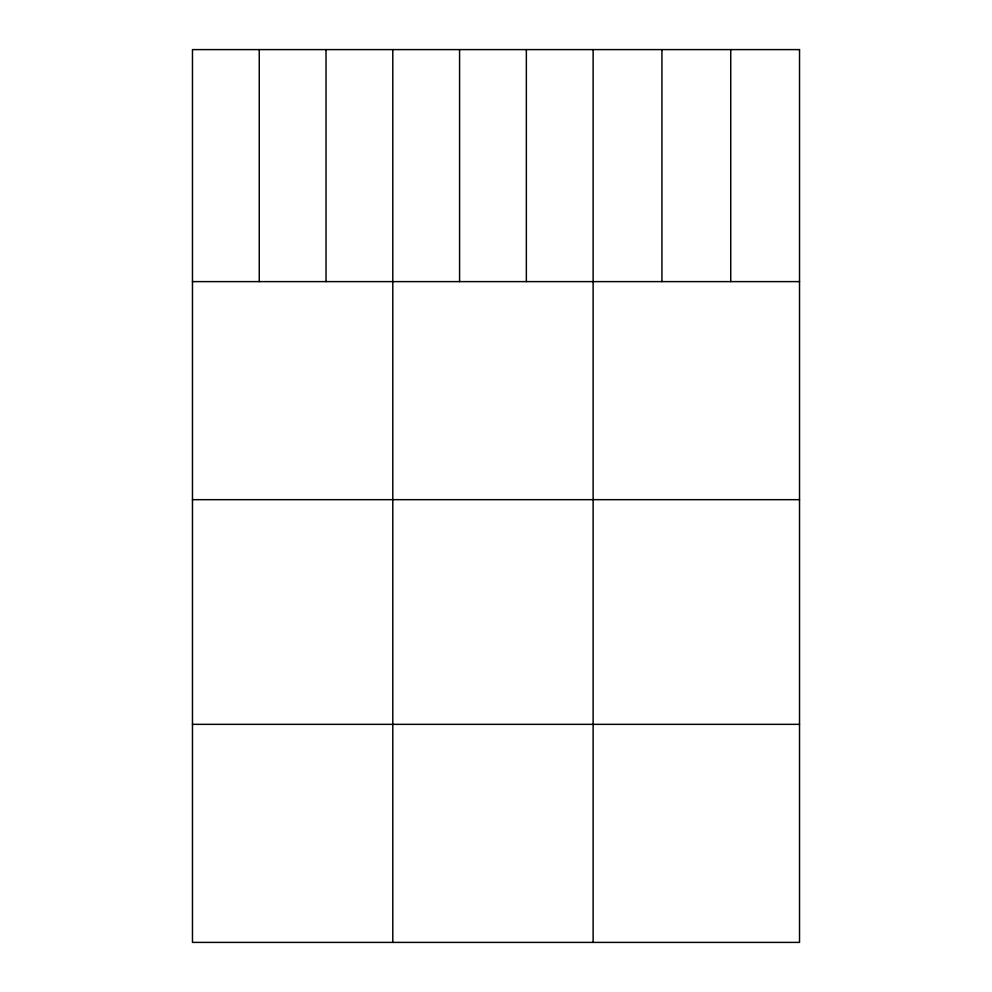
<?xml version="1.0" encoding="UTF-8"?>
<svg xmlns="http://www.w3.org/2000/svg" width="992" height="992" viewBox="0 0 992 992"><rect width="100%" height="100%" fill="white"/><g stroke="black" fill="none" stroke-linecap="round" stroke-linejoin="round"><path stroke-width="1.49" d="M192.473 281.616L799.527 281.616M192.473 499.67L799.527 499.67M192.473 724.346L799.527 724.346M730.732 49.6L730.732 281.616M661.924 49.6L661.924 281.616M593.129 49.6L593.129 942.4M526.355 49.6L526.355 281.616M459.581 49.6L459.581 281.616M392.795 49.6L392.795 942.4M326.021 49.6L326.021 281.616M259.247 49.6L259.247 281.616M799.527 49.6L192.473 49.6L192.473 942.4L799.527 942.4L799.527 49.6"/></g></svg>
